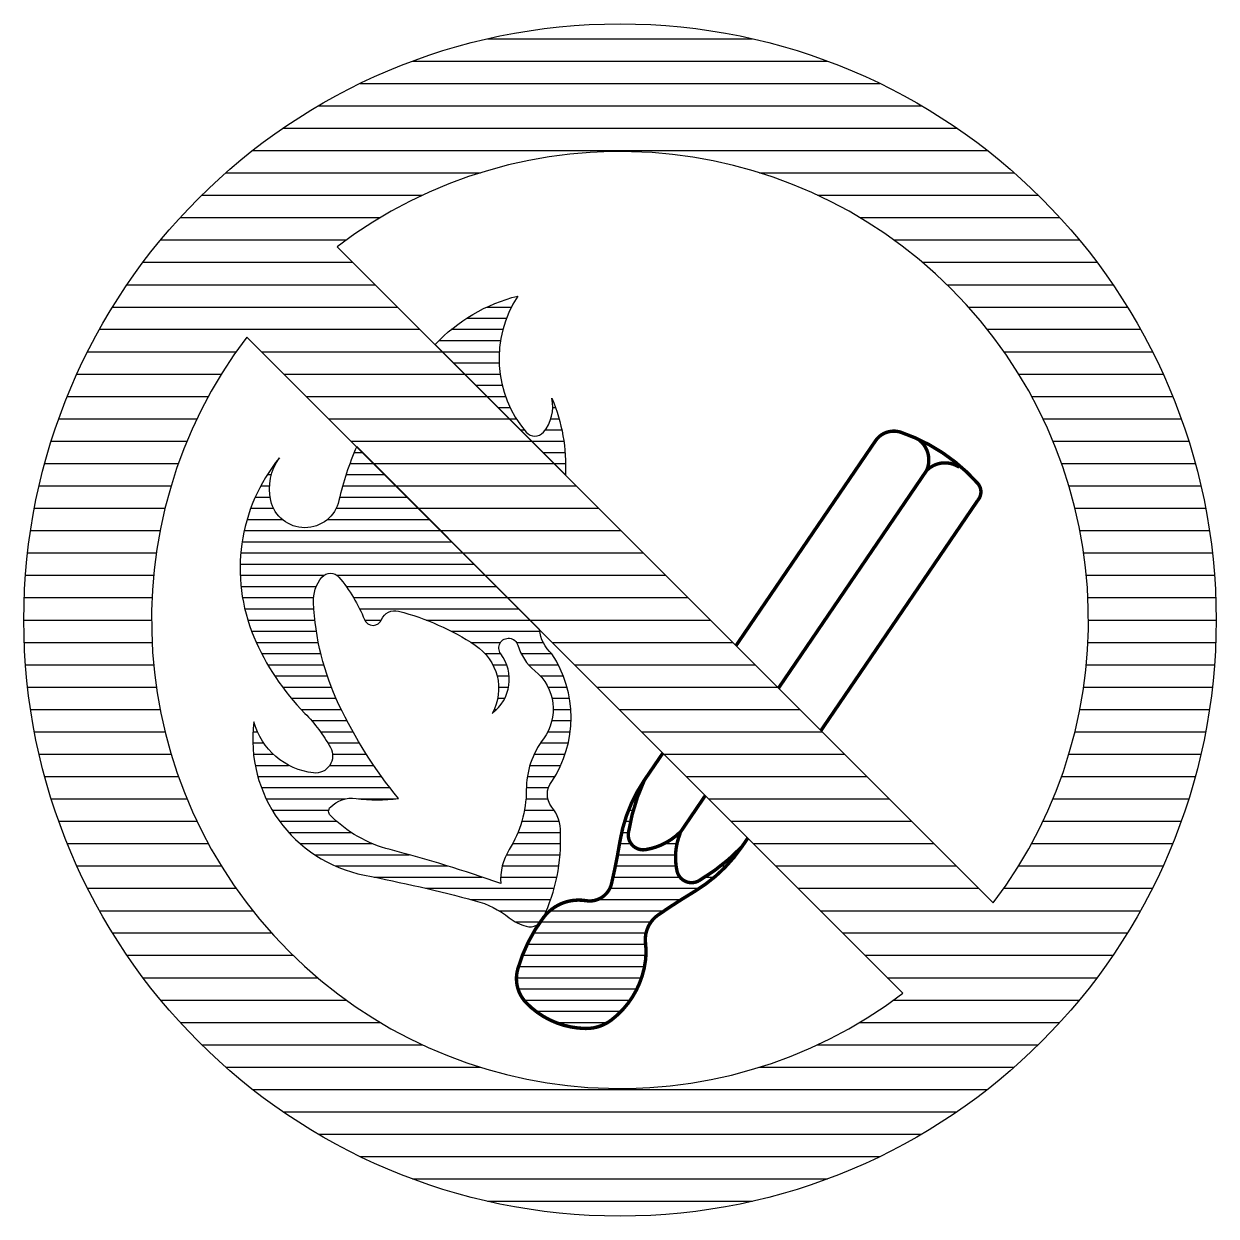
# Model space of a CAD drawing. Header units: millimetres. Extents: x -3 to 2253, y -3 to 1300.
# Drawn here: x 200 to 210, y 400 to 410 of the extents above; entities that cross this region are included whole.
import ezdxf

# ---------------------------------------------------------------- set-up
doc = ezdxf.new("R2010")
doc.units = ezdxf.units.MM
doc.layers.add('ROOD', color=1, linetype='Continuous')
doc.layers.add('VEILIG', color=7, linetype='Continuous')

# ---------------------------------------------------------------- blocks, each defined once
blk = doc.blocks.new('*X302')
at = {"color": 0}
for p, q in [((26.884, 101.625), (27.089, 101.625)), ((26.715, 101.531), (27.047, 101.531)), ((26.585, 101.438), (27.017, 101.438)), ((26.481, 101.344), (26.997, 101.344)), ((26.51, 101.25), (26.987, 101.25)), ((26.604, 101.156), (26.986, 101.156)), ((26.698, 101.062), (26.994, 101.062)), ((26.792, 100.969), (27.012, 100.969)), ((26.885, 100.875), (27.04, 100.875)), ((26.979, 100.781), (27.079, 100.781)), ((27.436, 100.781), (27.459, 100.781)), ((27.073, 100.688), (27.131, 100.688)), ((27.421, 100.688), (27.489, 100.688)), ((27.167, 100.594), (27.198, 100.594)), ((27.26, 100.5), (27.529, 100.5)), ((27.373, 100.594), (27.512, 100.594)), ((25.771, 100.406), (25.839, 100.406)), ((27.354, 100.406), (27.539, 100.406)), ((25.106, 100.312), (25.114, 100.312)), ((25.734, 100.312), (25.933, 100.312)), ((27.448, 100.312), (27.544, 100.312)), ((25.041, 100.219), (25.076, 100.219)), ((25.702, 100.219), (26.026, 100.219)), ((27.542, 100.219), (27.542, 100.219)), ((24.987, 100.125), (25.061, 100.125)), ((25.673, 100.125), (26.12, 100.125)), ((24.941, 100.031), (25.066, 100.031)), ((25.649, 100.031), (26.214, 100.031)), ((24.903, 99.938), (25.094, 99.938)), ((25.62, 99.938), (26.308, 99.938)), ((24.872, 99.844), (25.167, 99.844)), ((25.547, 99.844), (26.401, 99.844)), ((24.848, 99.75), (26.495, 99.75)), ((24.83, 99.656), (26.589, 99.656)), ((24.819, 99.562), (26.683, 99.562)), ((24.814, 99.469), (26.776, 99.469)), ((24.814, 99.375), (25.516, 99.375)), ((25.627, 99.375), (26.87, 99.375)), ((24.821, 99.281), (25.452, 99.281)), ((25.703, 99.281), (26.964, 99.281)), ((24.834, 99.188), (25.429, 99.188)), ((25.765, 99.188), (27.058, 99.188)), ((24.852, 99.094), (25.432, 99.094)), ((24.878, 99), (25.44, 99)), ((25.816, 99.094), (27.151, 99.094)), ((25.858, 99), (25.999, 99)), ((26.374, 99), (27.245, 99)), ((24.91, 98.906), (25.453, 98.906)), ((26.584, 98.906), (27.327, 98.906)), ((24.949, 98.812), (25.469, 98.812)), ((26.749, 98.812), (26.999, 98.812)), ((27.131, 98.812), (27.355, 98.812)), ((24.994, 98.719), (25.49, 98.719)), ((26.868, 98.719), (26.999, 98.719)), ((27.17, 98.719), (27.427, 98.719)), ((25.046, 98.625), (25.515, 98.625)), ((26.933, 98.625), (27.05, 98.625)), ((27.233, 98.625), (27.482, 98.625)), ((25.104, 98.531), (25.545, 98.531)), ((26.968, 98.531), (27.07, 98.531)), ((27.331, 98.531), (27.524, 98.531)), ((25.169, 98.438), (25.579, 98.438)), ((26.981, 98.438), (27.065, 98.438)), ((27.396, 98.438), (27.555, 98.438)), ((25.243, 98.344), (25.618, 98.344)), ((26.974, 98.344), (27.034, 98.344)), ((27.43, 98.344), (27.575, 98.344)), ((25.326, 98.25), (25.661, 98.25)), ((26.945, 98.25), (26.967, 98.25)), ((27.44, 98.25), (27.587, 98.25)), ((25.413, 98.156), (25.709, 98.156)), ((27.429, 98.156), (27.589, 98.156)), ((24.921, 98.062), (24.958, 98.062)), ((25.488, 98.062), (25.759, 98.062)), ((27.394, 98.062), (27.582, 98.062)), ((24.92, 97.969), (25.011, 97.969)), ((25.55, 97.969), (25.814, 97.969)), ((27.333, 97.969), (27.566, 97.969)), ((24.926, 97.875), (25.091, 97.875)), ((25.589, 97.875), (25.872, 97.875)), ((27.281, 97.875), (27.54, 97.875)), ((24.94, 97.781), (25.221, 97.781)), ((25.566, 97.781), (25.934, 97.781)), ((27.245, 97.781), (27.503, 97.781)), ((24.962, 97.688), (26, 97.688)), ((27.223, 97.688), (27.455, 97.688)), ((24.993, 97.594), (26.07, 97.594)), ((25.032, 97.5), (25.699, 97.5)), ((25.807, 97.5), (26.121, 97.5)), ((27.211, 97.5), (27.395, 97.5)), ((27.215, 97.594), (27.4, 97.594)), ((28.114, 97.5), (28.142, 97.5)), ((28.165, 97.594), (28.177, 97.594)), ((25.082, 97.406), (25.558, 97.406)), ((27.199, 97.406), (27.447, 97.406)), ((28.072, 97.406), (28.113, 97.406)), ((25.144, 97.312), (25.622, 97.312)), ((27.177, 97.312), (27.489, 97.312)), ((28.039, 97.312), (28.089, 97.312)), ((25.221, 97.219), (25.746, 97.219)), ((27.145, 97.219), (27.5, 97.219)), ((28.014, 97.219), (28.072, 97.219)), ((25.317, 97.125), (25.922, 97.125)), ((27.101, 97.125), (27.501, 97.125)), ((27.997, 97.125), (28.093, 97.125)), ((28.371, 97.125), (28.478, 97.125)), ((25.44, 97.031), (26.232, 97.031)), ((27.048, 97.031), (27.497, 97.031)), ((27.98, 97.031), (28.466, 97.031)), ((28.954, 97.031), (28.973, 97.031)), ((25.611, 96.938), (26.552, 96.938)), ((27.013, 96.938), (27.487, 96.938)), ((27.961, 96.938), (28.47, 96.938)), ((28.845, 96.938), (28.893, 96.938)), ((25.939, 96.844), (26.841, 96.844)), ((26.999, 96.844), (27.47, 96.844)), ((27.941, 96.844), (28.502, 96.844)), ((28.712, 96.844), (28.794, 96.844)), ((26.369, 96.75), (27.448, 96.75)), ((27.915, 96.75), (28.668, 96.75)), ((26.746, 96.656), (27.419, 96.656)), ((27.814, 96.656), (28.517, 96.656)), ((26.984, 96.562), (27.384, 96.562)), ((27.413, 96.562), (28.373, 96.562)), ((27.122, 96.469), (27.332, 96.469)), ((27.336, 96.469), (28.261, 96.469)), ((27.272, 96.375), (28.219, 96.375)), ((27.222, 96.281), (28.215, 96.281)), ((27.181, 96.188), (28.218, 96.188)), ((27.131, 96), (28.181, 96)), ((27.149, 96.094), (28.206, 96.094)), ((27.144, 95.906), (28.143, 95.906)), ((27.193, 95.812), (28.087, 95.812)), ((27.293, 95.719), (28.01, 95.719)), ((27.459, 95.625), (27.898, 95.625))]:
    blk.add_line(p, q, dxfattribs=at)
blk = doc.blocks.new('*X301')
at = {"color": 0}
for p, q in [((6.889, 103.875), (9.111, 103.875)), ((6.26, 103.688), (9.74, 103.688)), ((5.821, 103.5), (10.179, 103.5)), ((5.47, 103.312), (10.53, 103.312)), ((5.174, 103.125), (10.826, 103.125)), ((4.918, 102.938), (11.082, 102.938)), ((4.693, 102.75), (6.829, 102.75)), ((9.171, 102.75), (11.307, 102.75)), ((4.492, 102.562), (6.344, 102.562)), ((9.656, 102.562), (11.508, 102.562)), ((4.311, 102.375), (5.989, 102.375)), ((10.011, 102.375), (11.689, 102.375)), ((4.148, 102.188), (5.704, 102.188)), ((10.296, 102.188), (11.852, 102.188)), ((4, 102), (5.758, 102)), ((10.536, 102), (12, 102)), ((3.866, 101.812), (5.945, 101.812)), ((10.743, 101.812), (12.134, 101.812)), ((3.744, 101.625), (6.133, 101.625)), ((10.923, 101.625), (12.256, 101.625)), ((3.634, 101.438), (6.32, 101.438)), ((11.081, 101.438), (12.366, 101.438)), ((3.535, 101.25), (4.78, 101.25)), ((4.992, 101.25), (6.508, 101.25)), ((11.22, 101.25), (12.465, 101.25)), ((3.445, 101.062), (4.656, 101.062)), ((5.18, 101.062), (6.695, 101.062)), ((11.344, 101.062), (12.555, 101.062)), ((3.365, 100.875), (4.548, 100.875)), ((5.367, 100.875), (6.883, 100.875)), ((11.452, 100.875), (12.635, 100.875)), ((3.293, 100.688), (4.452, 100.688)), ((5.555, 100.688), (7.07, 100.688)), ((11.548, 100.688), (12.707, 100.688)), ((3.23, 100.5), (4.369, 100.5)), ((5.742, 100.5), (7.258, 100.5)), ((11.631, 100.5), (12.77, 100.5)), ((3.175, 100.312), (4.297, 100.312)), ((5.93, 100.312), (7.445, 100.312)), ((11.703, 100.312), (12.825, 100.312)), ((3.128, 100.125), (4.236, 100.125)), ((6.117, 100.125), (7.633, 100.125)), ((11.764, 100.125), (12.872, 100.125)), ((3.089, 99.938), (4.185, 99.938)), ((6.305, 99.938), (7.82, 99.938)), ((11.815, 99.938), (12.911, 99.938)), ((3.057, 99.75), (4.144, 99.75)), ((6.492, 99.75), (8.008, 99.75)), ((11.856, 99.75), (12.943, 99.75)), ((3.032, 99.562), (4.112, 99.562)), ((6.68, 99.562), (8.195, 99.562)), ((11.888, 99.562), (12.968, 99.562)), ((3.014, 99.375), (4.089, 99.375)), ((6.867, 99.375), (8.383, 99.375)), ((11.911, 99.375), (12.986, 99.375)), ((3.004, 99.188), (4.076, 99.188)), ((7.055, 99.188), (8.57, 99.188)), ((11.924, 99.188), (12.996, 99.188)), ((3, 99), (4.071, 99)), ((7.242, 99), (8.758, 99)), ((11.929, 99), (13, 99)), ((3.004, 98.812), (4.076, 98.812)), ((7.43, 98.812), (8.945, 98.812)), ((11.924, 98.812), (12.996, 98.812)), ((3.014, 98.625), (4.089, 98.625)), ((7.617, 98.625), (9.133, 98.625)), ((11.911, 98.625), (12.986, 98.625)), ((3.032, 98.438), (4.112, 98.438)), ((7.805, 98.438), (9.32, 98.438)), ((11.888, 98.438), (12.968, 98.438)), ((3.057, 98.25), (4.144, 98.25)), ((7.992, 98.25), (9.508, 98.25)), ((11.856, 98.25), (12.943, 98.25)), ((3.089, 98.062), (4.185, 98.062)), ((8.18, 98.062), (9.695, 98.062)), ((11.815, 98.062), (12.911, 98.062)), ((3.128, 97.875), (4.236, 97.875)), ((8.367, 97.875), (9.883, 97.875)), ((11.764, 97.875), (12.872, 97.875)), ((3.175, 97.688), (4.297, 97.688)), ((8.555, 97.688), (10.07, 97.688)), ((11.703, 97.688), (12.825, 97.688)), ((3.23, 97.5), (4.369, 97.5)), ((8.742, 97.5), (10.258, 97.5)), ((11.631, 97.5), (12.77, 97.5)), ((3.293, 97.312), (4.452, 97.312)), ((8.93, 97.312), (10.445, 97.312)), ((11.548, 97.312), (12.707, 97.312)), ((3.365, 97.125), (4.548, 97.125)), ((9.117, 97.125), (10.633, 97.125)), ((11.452, 97.125), (12.635, 97.125)), ((3.445, 96.938), (4.656, 96.938)), ((9.305, 96.938), (10.82, 96.938)), ((11.344, 96.938), (12.555, 96.938)), ((3.535, 96.75), (4.78, 96.75)), ((9.492, 96.75), (11.008, 96.75)), ((11.22, 96.75), (12.465, 96.75)), ((3.634, 96.562), (4.919, 96.562)), ((9.68, 96.562), (12.366, 96.562)), ((3.744, 96.375), (5.077, 96.375)), ((9.867, 96.375), (12.256, 96.375)), ((3.866, 96.188), (5.257, 96.188)), ((10.055, 96.188), (12.134, 96.188)), ((4, 96), (5.464, 96)), ((10.242, 96), (12, 96)), ((4.148, 95.812), (5.704, 95.812)), ((10.296, 95.812), (11.852, 95.812)), ((4.311, 95.625), (5.989, 95.625)), ((10.011, 95.625), (11.689, 95.625)), ((4.492, 95.438), (6.344, 95.438)), ((9.656, 95.438), (11.508, 95.438)), ((4.693, 95.25), (6.829, 95.25)), ((9.171, 95.25), (11.307, 95.25)), ((4.918, 95.062), (11.082, 95.062)), ((5.174, 94.875), (10.826, 94.875)), ((5.47, 94.688), (10.53, 94.688)), ((5.821, 94.5), (10.179, 94.5)), ((6.26, 94.312), (9.74, 94.312)), ((6.889, 94.125), (9.111, 94.125))]:
    blk.add_line(p, q, dxfattribs=at)
blk = doc.blocks.new('0801')
at = {"layer": 'VEILIG'}
for p, q in [((-2.373, 3.131), (3.131, -2.373)), ((-3.131, 2.373), (2.373, -3.131))]:
    blk.add_line(p, q, dxfattribs=at)
for points, format in [([(-0.857, 2.717, 0.33514), (-0.786, 1.574, 0.4596), (-0.643, 1.574, 0.23636), (-0.571, 1.86, -0.11205), (-0.458, 1.218), (-1.551, 2.311, -0.14274)], "xyb"), ([(1.685, -0.928, 0, 0, 0), (0.973, -0.215, 0.0286, 0.0286, 0), (2.143, 1.503, 0.0286, 0.0286, -0.33766), (2.357, 1.574, 0.0286, 0.0286, -0.12996), (3, 1.146, 0.0286, 0.0286, -0.37888), (3, 1.003, 0.0286, 0.0286, 0)], "xyseb"), ([(-2.643, -0.783, -0.06709), (-2.429, -1.069, -0.6114), (-2.571, -1.283, -0.306), (-3.071, -0.854, 0.39461), (-2.143, -2.14, -0.0166), (-1.214, -2.354, -0.10218), (-0.929, -2.497, 0.10218), (-0.786, -2.569, 0.37848), (-0.643, -2.497, 0.12134), (-0.5, -1.783, 0.18219), (-0.571, -1.569, -0.35496), (-0.571, -1.354, 0.2996), (-0.571, -0.283, -0.1997), (-0.674, -0.081), (-2.208, 1.454, 0.05012), (-2.357, 1.003, -0.80235), (-2.929, 1.003, -0.21097), (-2.857, 1.36, 0.27698), (-3.071, -0.14, 0.09502)], "xyb"), ([(-2.429, -1.64, -0.41548), (-2.429, -1.569, -0.23493), (-2.214, -1.497, 0.06999), (-1.857, -1.497, -0.06226), (-2.357, -0.711, -0.09902), (-2.571, 0.146, -0.1868), (-2.5, 0.36, -0.4706), (-2.357, 0.36, -0.07548), (-2.143, 0.003, 0.67031), (-2, 0.003, -0.37492), (-1.857, 0.074, -0.08242), (-1.214, -0.211, -0.38966), (-1.071, -0.783, 0.41421), (-1, -0.283, -1.19821), (-0.857, -0.211, 0.15329), (-0.714, -0.426, -0.40397), (-0.643, -0.997, 0.16228), (-0.786, -1.426, -0.14005), (-0.929, -1.926, 0.15708), (-1, -2.211, 0.02173), (-1.929, -1.926, -0.13282)], "xyb")]:
    blk.add_lwpolyline(points, format=format, close=True, dxfattribs=at)
at = {"layer": 'VEILIG', "const_width": 0.0286}
for points in [[(1.329, -0.572), (2.571, 1.253, 0.36219), (2.497, 1.519, 0.36219)], [(2.846, 1.281, 0.36219), (2.571, 1.253, 0.36219)], [(0.503, -1.785), (0.715, -1.473, 0.36219)]]:
    blk.add_lwpolyline(points, format="xyb", dxfattribs=at)
at = {"layer": 'VEILIG'}
blk.add_lwpolyline([(0.204, -1.344, 0.0286, 0.0286, 0), (0.359, -1.117, 0, 0, 0), (1.072, -1.829, 0.0286, 0.0286, 0), (1.023, -1.901, 0.0286, 0.0286, 0)], format="xyseb", dxfattribs=at)
at = {"layer": 'VEILIG', "const_width": 0.0286}
blk.add_lwpolyline([(-0.786, -3.211, 0.19957), (-0.286, -3.426, 0.16789), (-0.071, -3.354, 0.20126), (0.214, -2.854, 0.06104), (0.214, -2.711, -0.27291), (0.317, -2.476, -0.01646), (0.623, -2.278, 0.10875), (1.023, -1.901, -0.06889), (0.663, -2.186, -0.5093), (0.478, -2.105, -0.15468), (0.506, -1.787), (0.5, -1.783, -0.15468), (0.214, -1.926, -0.5093), (0.071, -1.783, -0.06889), (0.204, -1.344, 0.10875), (0, -1.854, -0.01646), (-0.071, -2.211, -0.39506), (-0.286, -2.354, 0.27944), (-0.643, -2.497, 0.09108), (-0.857, -2.926, 0.26976)], format="xyb", close=True, dxfattribs=at)
at = {"layer": 'VEILIG'}
blk.add_circle((0, 0), 5, dxfattribs=at)
for start, end in [(322.8375, 127.1625), (142.8375, 307.1625)]:
    blk.add_arc((0, 0), 3.929, start, end, dxfattribs=at)
at = {"layer": 'ROOD'}
blk.add_blockref('*X301', (-8, -99), dxfattribs=at)
at = {"layer": 'VEILIG'}
blk.add_blockref('*X302', (-28, -99), dxfattribs=at)

msp = doc.modelspace()

# ---------------------------------------------------------------- block references
msp.add_blockref('0801', (205, 405))

doc.saveas('drawing.dxf')
